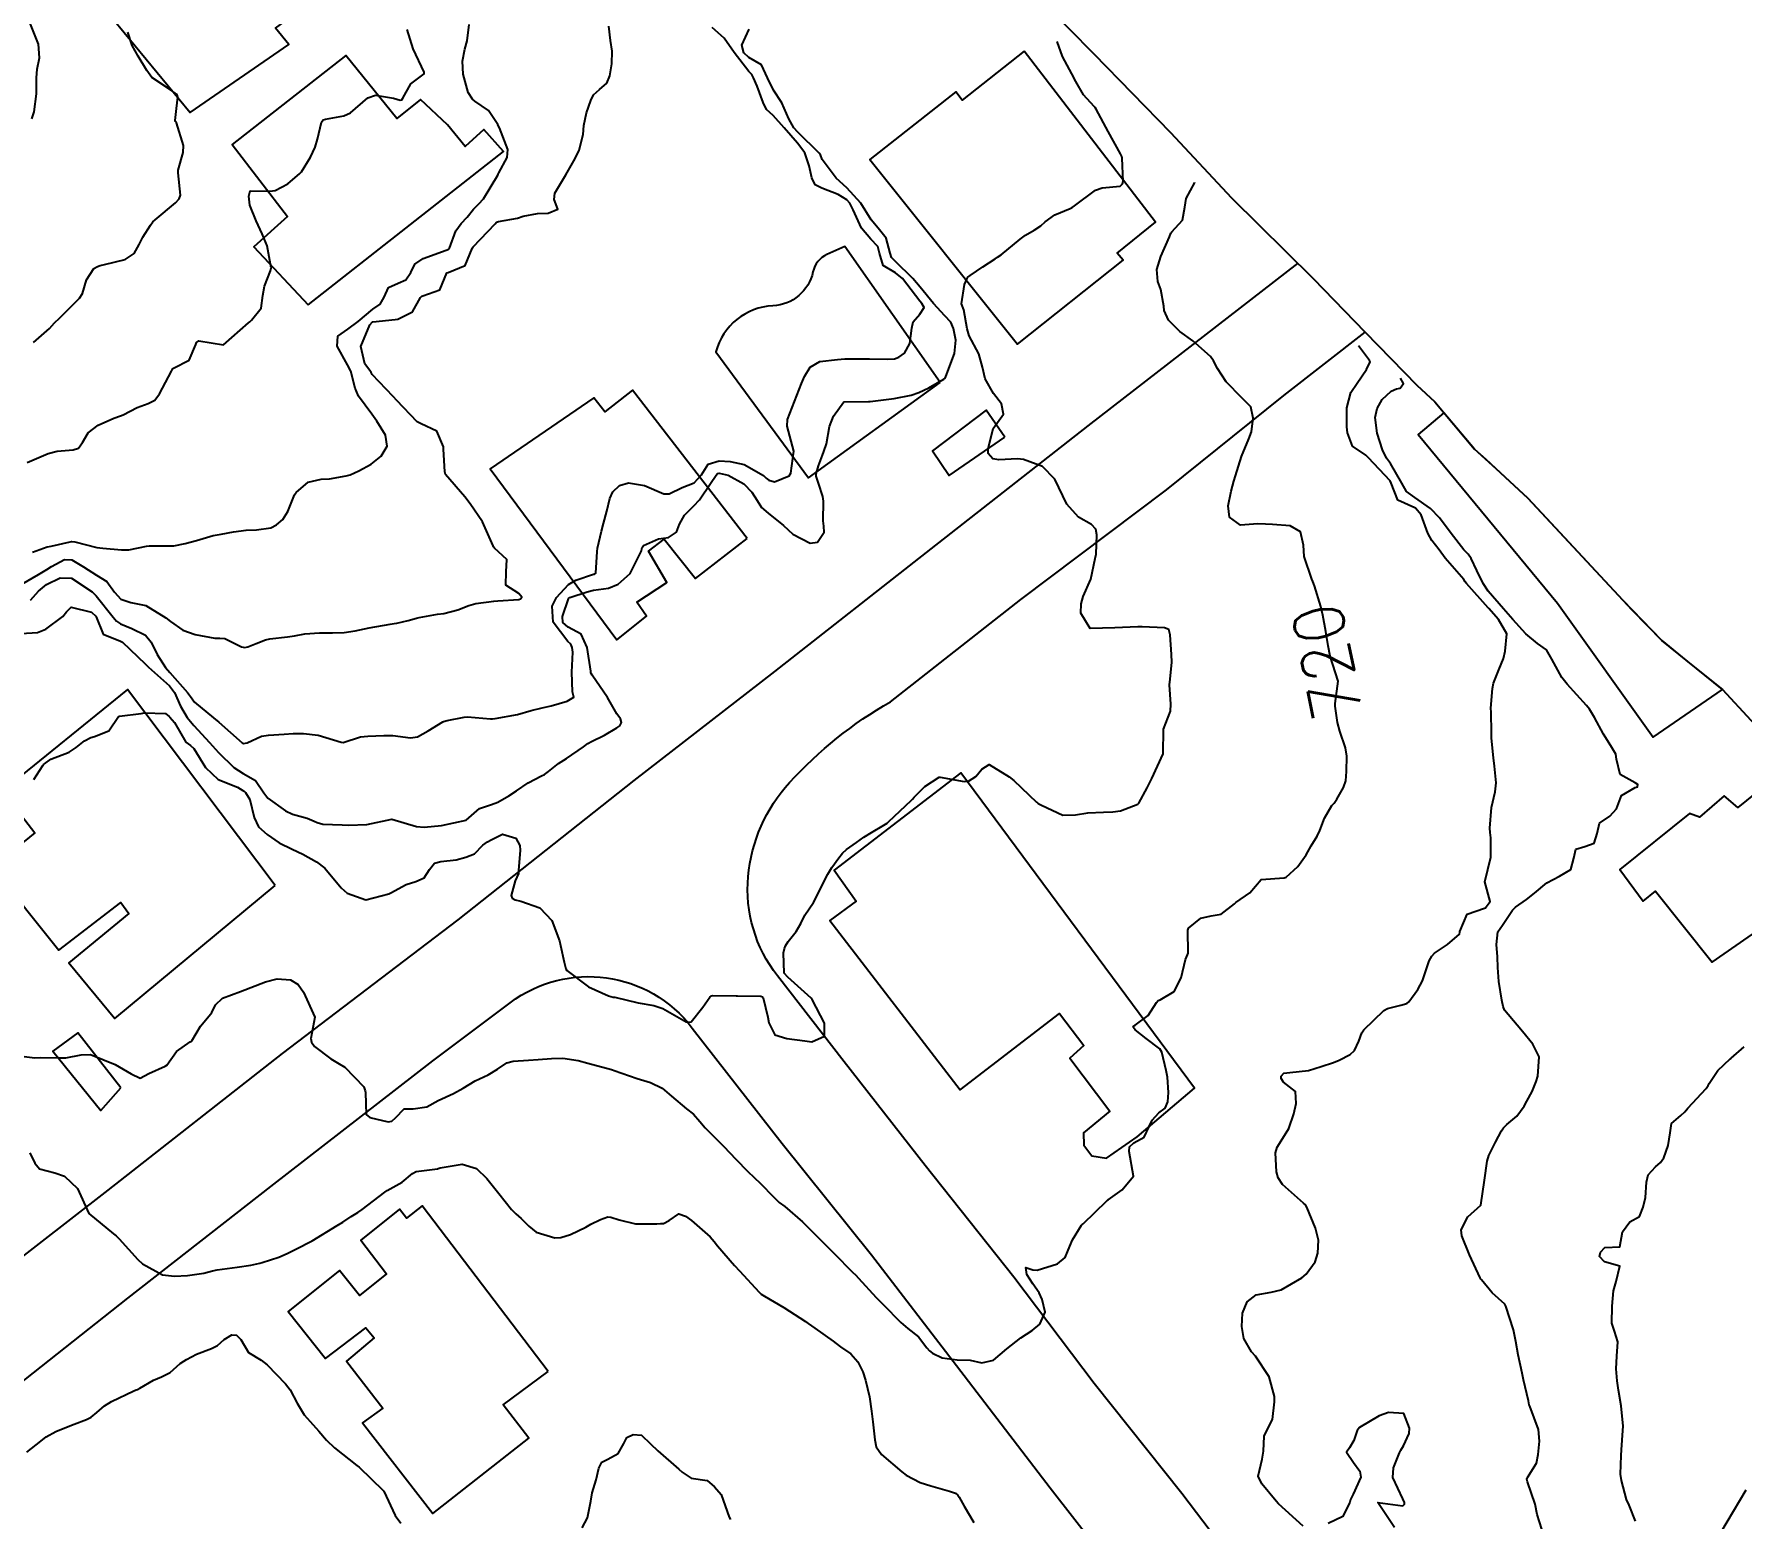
# Model space of a CAD drawing. Header units: metres. Extents: x 298520 to 308411, y 7433745 to 7450750.
# Drawn here: x 300544.6 to 300682, y 7448798.5 to 7448917.9 of the extents above; entities that cross this region are included whole.
import ezdxf
from ezdxf.enums import TextEntityAlignment as Align

# ---------------------------------------------------------------- set-up
doc = ezdxf.new("R2010")
doc.units = ezdxf.units.M
doc.header["$LTSCALE"] = 10
doc.linetypes.add('DASHED', pattern=[0.75, 0.5, -0.25])
for name, color, linetype in [('Area', 45, 'Continuous'), ('Cotas', 45, 'Continuous'), ('Curvas de Nivel 1m', 11, 'Continuous'), ('Curvas de Nivel 5m', 15, 'Continuous'), ('Edificações', 30, 'Continuous'), ('Vias Primárias', 230, 'Continuous'), ('Vias Secundárias', 230, 'DASHED')]:
    doc.layers.add(name, color=color, linetype=linetype)
doc.styles.add('Style-STANDARD', font='STANDARD.shx')

msp = doc.modelspace()

# ---------------------------------------------------------------- linework, layer by layer
at = {"layer": 'Area'}
msp.add_polyline3d([(300623.83, 7448922.49, 718.84), (300629.87, 7448916.36, 718.78), (300636.04, 7448910.04, 720.56), (300640.94, 7448904.77, 720.14), (300647.51, 7448898.28, 720.53), (300651.69, 7448893.97, 720.64), (300655.85, 7448889.7, 722.58), (300657.29, 7448888.35, 722.95), (300660.5, 7448884.55, 722.99), (300661.39, 7448883.75, 722.88), (300662.95, 7448882.3, 727.4), (300664.78, 7448880.62, 723.1), (300666.29, 7448879.01, 729.19), (300673.15, 7448871.62, 727.26), (300675.56, 7448869.16, 727.2), (300677.78, 7448867.34, 727.17), (300680.45, 7448865.21, 722.96), (300684.99, 7448860.28, 722.61)], dxfattribs=at)
at = {"layer": 'Curvas de Nivel 1m', "flags": 128}
for points, elevation in [([(300543.55, 7448869.73), (300544.86, 7448869.82), (300545.55, 7448870.08), (300546.9, 7448871.1), (300547.2, 7448871.46), (300547.57, 7448871.84), (300549.21, 7448871.43), (300549.56, 7448871.11), (300549.59, 7448871.07), (300550.16, 7448869.67), (300551.54, 7448869.11), (300551.71, 7448869.04), (300553.53, 7448867.28), (300553.8, 7448867.02), (300555.5, 7448865.51), (300555.9, 7448864.99), (300556.38, 7448863.89), (300556.91, 7448862.98), (300557.46, 7448862.33), (300558.71, 7448860.96), (300559.44, 7448860.16), (300560.66, 7448858.94), (300561.42, 7448858.46), (300562.41, 7448857.91), (300563.08, 7448856.9), (300563.4, 7448856.47), (300564.81, 7448855.46), (300565.38, 7448855.19), (300566.56, 7448854.86), (300567.14, 7448854.63), (300567.37, 7448854.51), (300567.82, 7448854.4), (300569.37, 7448854.34), (300569.88, 7448854.31), (300571.37, 7448854.35), (300573.37, 7448854.78), (300575.37, 7448854.2), (300575.98, 7448854.14), (300577.37, 7448854.28), (300579.37, 7448854.71), (300580.42, 7448855.66), (300581.39, 7448855.96), (300581.92, 7448856.15), (300582.8, 7448856.67), (300583.41, 7448857.08), (300584.34, 7448857.72), (300585.42, 7448858.28), (300585.67, 7448858.39), (300585.99, 7448858.63), (300586.79, 7448859.26), (300587.43, 7448859.66), (300588.79, 7448860.6), (300589.16, 7448860.88), (300589.45, 7448861.03), (300590.49, 7448861.55), (300591.47, 7448862.15), (300591.73, 7448862.31), (300591.86, 7448862.56), (300591.77, 7448862.86), (300591.48, 7448863.27), (300590.73, 7448864.58), (300589.51, 7448866.38), (300589.42, 7448866.5), (300589.4, 7448866.59), (300589.4, 7448866.71), (300589.09, 7448868.6), (300588.62, 7448869.68), (300587.56, 7448870.24), (300587.13, 7448870.62), (300587.11, 7448871.09), (300587.59, 7448872.51), (300587.62, 7448872.58), (300587.69, 7448872.61), (300589.1, 7448873.09), (300589.6, 7448873.2), (300590.8, 7448873.38), (300591.6, 7448873.69), (300592.56, 7448874.56), (300593.46, 7448876.37), (300593.5, 7448876.54), (300593.53, 7448876.65), (300593.64, 7448876.81), (300594.83, 7448877.34), (300595.65, 7448877.45), (300596.28, 7448877.89), (300596.53, 7448878.51), (300596.94, 7448879.24), (300597.68, 7448879.99), (300598.13, 7448880.49), (300599.02, 7448881.8), (300599.48, 7448882.47), (300599.58, 7448882.6), (300599.71, 7448882.63), (300600.43, 7448882.46), (300601.7, 7448881.77), (300602.34, 7448881.09), (300602.76, 7448880.43), (300603.11, 7448879.86), (300603.67, 7448879.42), (300604.89, 7448878.41), (300605.65, 7448877.73), (300607.03, 7448877), (300607.64, 7448877.08), (300608.16, 7448877.87), (300608.14, 7448878.37), (300608.09, 7448878.79), (300608.12, 7448880.37), (300608.07, 7448880.76), (300607.7, 7448881.83), (300607.53, 7448882.38), (300607.52, 7448882.56), (300607.72, 7448883.22), (300608.02, 7448884.08), (300608.15, 7448884.37), (300608.35, 7448884.98), (300608.58, 7448886.37), (300608.92, 7448887.21), (300609.75, 7448888.35), (300609.78, 7448888.37), (300611.72, 7448888.4), (300611.78, 7448888.4), (300611.86, 7448888.4), (300613.79, 7448888.63), (300615.16, 7448888.91), (300615.79, 7448889.12), (300616.59, 7448889.48), (300617.8, 7448890.18), (300617.89, 7448890.26), (300617.95, 7448890.4), (300618.66, 7448892.25), (300618.76, 7448893.33), (300618.58, 7448894.25), (300618.36, 7448894.76), (300617.86, 7448895.27), (300616.95, 7448896.27), (300615.89, 7448897.58), (300615.29, 7448898.29), (300613.91, 7448899.66), (300613.58, 7448899.97), (300613.47, 7448900.31), (300613.16, 7448901.53), (300612.52, 7448902.32), (300611.95, 7448903), (300611.12, 7448904.34), (300609.99, 7448905.57), (300609.13, 7448906.36), (300608.01, 7448907.87), (300607.86, 7448908.22), (300607.75, 7448908.37), (300606.04, 7448910.05), (300605.73, 7448910.4), (300605.32, 7448911.13), (300604.77, 7448912.41), (300604.08, 7448913.43), (300603.61, 7448914.43), (300603.13, 7448915.46), (300602.11, 7448916.06), (300601.69, 7448916.45), (300601.53, 7448917.05), (300602.13, 7448918.33)], 718), ([(300543.6, 7448873.69), (300544.94, 7448874.46), (300545.61, 7448874.88), (300545.99, 7448875.11), (300547.04, 7448875.67), (300547.62, 7448875.66), (300548.57, 7448875.08), (300549.61, 7448874.41), (300550.45, 7448873.9), (300551.07, 7448873.05), (300551.58, 7448872.48), (300552.38, 7448872.23), (300553.58, 7448871.97), (300555.2, 7448871), (300555.56, 7448870.69), (300556.56, 7448869.99), (300557.55, 7448869.64), (300559.14, 7448869.36), (300559.55, 7448869.35), (300559.94, 7448869.33), (300560.75, 7448868.93), (300561.27, 7448868.66), (300561.54, 7448868.61), (300561.8, 7448868.66), (300562.46, 7448868.91), (300563.22, 7448869.23), (300563.55, 7448869.3), (300564.98, 7448869.45), (300565.55, 7448869.55), (300566.37, 7448869.69), (300567.55, 7448869.77), (300568.6, 7448869.79), (300569.55, 7448869.82), (300570.42, 7448869.95), (300571.56, 7448870.18), (300573.24, 7448870.47), (300573.56, 7448870.52), (300573.78, 7448870.56), (300574.69, 7448870.77), (300575.37, 7448870.96), (300575.57, 7448871.01), (300577.04, 7448871.27), (300577.57, 7448871.34), (300578.68, 7448871.62), (300579.58, 7448871.98), (300580.15, 7448872.14), (300581.59, 7448872.34), (300581.91, 7448872.36), (300583.59, 7448872.45), (300583.73, 7448872.52), (300583.83, 7448872.66), (300583.6, 7448872.94), (300582.54, 7448873.61), (300582.59, 7448874.68), (300582.63, 7448875.68), (300581.63, 7448876.6), (300581.57, 7448876.69), (300581.53, 7448876.79), (300580.68, 7448878.7), (300579.68, 7448880.16), (300579.25, 7448880.71), (300577.71, 7448882.53), (300577.64, 7448882.73), (300577.54, 7448884.55), (300577.53, 7448884.73), (300577.01, 7448886.01), (300575.75, 7448886.58), (300575.42, 7448886.76), (300573.78, 7448888.46), (300573.49, 7448888.78), (300571.8, 7448890.57), (300571.72, 7448890.72), (300571.67, 7448890.8), (300571.21, 7448891.41), (300570.88, 7448892.81), (300571.61, 7448894.56), (300571.83, 7448894.8), (300571.85, 7448894.81), (300573.65, 7448894.99), (300573.86, 7448895.02), (300575.04, 7448895.59), (300575.69, 7448896.76), (300575.79, 7448896.85), (300575.87, 7448896.88), (300577.24, 7448897.38), (300577.81, 7448898.73), (300577.9, 7448898.78), (300579.29, 7448899.33), (300579.85, 7448900.71), (300579.87, 7448900.76), (300579.92, 7448900.82), (300581.69, 7448902.68), (300581.81, 7448902.81), (300581.95, 7448902.87), (300583.49, 7448903.13), (300583.95, 7448903.31), (300585.09, 7448903.51), (300585.96, 7448903.55), (300586.73, 7448903.86), (300586.44, 7448904.63), (300586.5, 7448905.15), (300587.38, 7448906.62), (300587.6, 7448907.01), (300588.01, 7448907.74), (300588.33, 7448908.3), (300588.45, 7448908.61), (300588.77, 7448909.87), (300588.84, 7448910.6), (300589.03, 7448911.62), (300589.39, 7448912.6), (300589.6, 7448913.07), (300590.08, 7448913.49), (300590.67, 7448913.99), (300590.93, 7448914.58), (300591.08, 7448915.55), (300591.1, 7448916.58), (300590.98, 7448917.43), (300590.85, 7448918.58)], 716), ([(300544.05, 7448883.47), (300545.72, 7448884.22), (300546.44, 7448884.39), (300547.73, 7448884.49), (300548.17, 7448884.64), (300548.49, 7448885.08), (300548.94, 7448885.88), (300549.75, 7448886.48), (300551, 7448887.05), (300551.55, 7448887.25), (300551.76, 7448887.33), (300552.89, 7448887.9), (300553.77, 7448888.24), (300554.3, 7448888.49), (300554.69, 7448889.01), (300555.64, 7448890.83), (300555.72, 7448890.99), (300555.75, 7448891.04), (300555.8, 7448891.08), (300557.07, 7448891.72), (300557.61, 7448892.97), (300557.67, 7448893.14), (300557.84, 7448893.26), (300559.83, 7448892.95), (300561.85, 7448894.71), (300561.96, 7448894.81), (300562.09, 7448894.92), (300562.87, 7448895.9), (300563.01, 7448896.91), (300563.13, 7448897.66), (300563.62, 7448898.9), (300563.66, 7448899.14), (300563.34, 7448900.91), (300562.95, 7448901.89), (300562.46, 7448902.91), (300561.96, 7448904.18), (300561.88, 7448904.92), (300561.98, 7448905.33), (300563.57, 7448905.32), (300563.98, 7448905.36), (300565, 7448905.9), (300565.99, 7448906.72), (300566.06, 7448906.8), (300566.11, 7448906.87), (300566.83, 7448908.04), (300567.22, 7448908.86), (300567.39, 7448909.49), (300567.71, 7448910.85), (300567.86, 7448911.04), (300568.05, 7448911.11), (300569.52, 7448911.36), (300570.05, 7448911.62), (300571.45, 7448912.81), (300572.07, 7448913.03), (300573.5, 7448912.79), (300574.06, 7448912.63), (300574.19, 7448912.65), (300574.27, 7448912.78), (300574.9, 7448913.95), (300575.98, 7448914.76), (300575.97, 7448914.89), (300575.1, 7448916.77), (300574.6, 7448918.31)], 714), ([(300544.42, 7448911.13), (300544.61, 7448911.7), (300544.79, 7448913.13), (300544.78, 7448914.43), (300544.84, 7448915.13), (300545.02, 7448916.04), (300544.96, 7448917.13), (300544.14, 7448919.14)], 712), ([(300544.31, 7448872.4), (300544.94, 7448873.13), (300545.6, 7448873.68), (300546.7, 7448874.2), (300547.6, 7448874.18), (300549.27, 7448873.07), (300549.59, 7448872.76), (300550.96, 7448871.05), (300551.23, 7448870.72), (300551.56, 7448870.51), (300552.46, 7448870.13), (300553.55, 7448869.58), (300554.01, 7448869.02), (300554.51, 7448868.04), (300555.16, 7448867), (300555.52, 7448866.6), (300556.95, 7448864.98), (300557.17, 7448864.65), (300557.49, 7448864.21), (300559.02, 7448862.95), (300559.47, 7448862.59), (300561.35, 7448860.93), (300561.44, 7448860.89), (300561.74, 7448860.93), (300562.9, 7448861.46), (300563.45, 7448861.55), (300564.71, 7448861.63), (300565.45, 7448861.68), (300566.27, 7448861.68), (300567.45, 7448861.55), (300569.29, 7448860.98), (300569.45, 7448860.97), (300570.85, 7448861.42), (300571.45, 7448861.48), (300572.73, 7448861.51), (300573.45, 7448861.52), (300574.89, 7448861.33), (300575.45, 7448861.41), (300576.29, 7448861.91), (300577.47, 7448862.63), (300577.54, 7448862.66), (300577.82, 7448862.73), (300579.19, 7448863), (300579.48, 7448863.01), (300581.32, 7448862.85), (300581.47, 7448862.86), (300581.69, 7448862.9), (300583.48, 7448863.21), (300584.6, 7448863.53), (300585.48, 7448863.75), (300586.21, 7448863.91), (300587.49, 7448864.29), (300588.02, 7448864.61), (300587.91, 7448865.03), (300587.86, 7448866.61), (300587.93, 7448868.22), (300587.9, 7448868.61), (300587.79, 7448868.86), (300587.55, 7448869.08), (300586.37, 7448870.63), (300586.28, 7448871.93), (300586.63, 7448872.62), (300587.6, 7448873.68), (300588.19, 7448874.02), (300589.61, 7448874.49), (300589.69, 7448874.51), (300589.78, 7448874.59), (300589.91, 7448876.31), (300589.94, 7448876.59), (300590.26, 7448877.97), (300590.42, 7448878.58), (300590.67, 7448879.58), (300590.93, 7448880.58), (300591.16, 7448881.11), (300591.7, 7448881.63), (300592.42, 7448881.84), (300593.7, 7448881.63), (300595.26, 7448880.95), (300595.69, 7448880.97), (300596.74, 7448881.47), (300597.7, 7448881.84), (300598.3, 7448882.49), (300598.84, 7448883.36), (300599.72, 7448883.63), (300600.61, 7448883.57), (300601.72, 7448883.32), (300603.28, 7448882.43), (300603.5, 7448882.22), (300603.7, 7448882.05), (300604.17, 7448881.94), (300605.34, 7448882.4), (300605.48, 7448882.62), (300605.73, 7448884.4), (300605.19, 7448886.41), (300605.22, 7448886.95), (300605.78, 7448888.4), (300606.35, 7448889.84), (300606.57, 7448890.39), (300607.04, 7448891.15), (300607.82, 7448891.61), (300609.24, 7448891.78), (300609.82, 7448891.82), (300610.34, 7448891.83), (300611.82, 7448891.81), (300613.3, 7448891.79), (300613.82, 7448891.83), (300614.16, 7448891.96), (300614.62, 7448892.29), (300615.07, 7448893.05), (300615.22, 7448894.29), (300615.33, 7448894.81), (300615.86, 7448895.41), (300616.21, 7448895.94), (300616.02, 7448896.28), (300615.87, 7448896.47), (300614.46, 7448898.29), (300613.9, 7448898.73), (300612.92, 7448899.32), (300612.62, 7448900.32), (300612.48, 7448900.87), (300611.93, 7448901.46), (300611.17, 7448902.34), (300610.5, 7448903.81), (300610.23, 7448904.35), (300609.98, 7448904.62), (300609.28, 7448905.05), (300607.98, 7448905.55), (300607.44, 7448905.83), (300607.17, 7448906.38), (300606.95, 7448907.34), (300606.6, 7448908.39), (300606.02, 7448909.18), (300604.94, 7448910.41), (300604.05, 7448911.4), (300603.52, 7448911.89), (300603.25, 7448912.43), (300602.77, 7448913.75), (300602.48, 7448914.44), (300602.34, 7448914.69), (300602.1, 7448914.93), (300600.93, 7448916.46), (300600.12, 7448917.61), (300599.14, 7448918.48)], 717), ([(300544.56, 7448893.13), (300545.84, 7448894.26), (300546.25, 7448894.71), (300546.64, 7448895.1), (300547.26, 7448895.7), (300547.87, 7448896.33), (300548.25, 7448896.71), (300548.49, 7448897.08), (300548.8, 7448898.17), (300549.39, 7448899.08), (300549.71, 7448899.26), (300549.91, 7448899.33), (300550.26, 7448899.42), (300551.91, 7448899.8), (300552.65, 7448900.3), (300553.06, 7448901.03), (300553.34, 7448901.62), (300553.95, 7448902.58), (300554.14, 7448902.83), (300554.34, 7448903.01), (300555.97, 7448904.38), (300556.28, 7448904.68), (300556.37, 7448904.99), (300556.18, 7448906.79), (300556.2, 7448906.99), (300556.58, 7448908.41), (300556.62, 7448908.98), (300556.04, 7448910.81), (300555.97, 7448910.92), (300555.94, 7448910.99), (300556.05, 7448911.97), (300556.17, 7448912.88), (300556.14, 7448912.99), (300556.06, 7448913.12), (300555.65, 7448913.42), (300554.08, 7448914.45), (300553.67, 7448915.02), (300552.97, 7448916.16), (300552.48, 7448917.04), (300552.13, 7448918.09)], 713), ([(300544.57, 7448857.97), (300545.31, 7448859.12), (300545.36, 7448859.19), (300545.42, 7448859.24), (300545.95, 7448859.63), (300547.43, 7448860.19), (300547.97, 7448860.55), (300548.64, 7448861.08), (300549.17, 7448861.35), (300549.45, 7448861.45), (300550.61, 7448861.9), (300551.4, 7448863.04), (300551.47, 7448863.08), (300553.21, 7448863.29), (300553.48, 7448863.35), (300555.18, 7448863.3), (300555.47, 7448863.06), (300555.49, 7448863.02), (300555.51, 7448863), (300555.9, 7448862.56), (300556.8, 7448860.98), (300557.19, 7448860.73), (300557.44, 7448860.47), (300558.38, 7448858.96), (300559.41, 7448857.97), (300560.97, 7448857.37), (300561.4, 7448857.11), (300561.51, 7448857.04), (300561.6, 7448856.93), (300561.95, 7448856.37), (300562.29, 7448854.92), (300562.64, 7448854.18), (300563.36, 7448853.55), (300564.31, 7448852.89), (300565.35, 7448852.39), (300566.23, 7448851.98), (300567.33, 7448851.36), (300567.98, 7448850.84), (300569.31, 7448849.28), (300569.78, 7448848.83), (300571.3, 7448848.29), (300573.14, 7448848.78), (300573.3, 7448848.87), (300574.54, 7448849.54), (300575.31, 7448849.78), (300575.99, 7448850.08), (300576.4, 7448850.75), (300576.82, 7448851.26), (300577.33, 7448851.38), (300578.55, 7448851.51), (300579.34, 7448851.73), (300580.03, 7448852.01), (300580.71, 7448852.7), (300581.08, 7448852.97), (300581.36, 7448853.12), (300582.28, 7448853.59), (300583.36, 7448853.25), (300583.69, 7448852.66), (300583.71, 7448852.29), (300583.58, 7448850.66), (300583.57, 7448850.41), (300583.31, 7448849.82), (300582.97, 7448848.66), (300583.07, 7448848.43), (300583.3, 7448848.31), (300583.75, 7448848.2), (300585.29, 7448847.67), (300586.25, 7448846.63), (300586.87, 7448845.01), (300586.96, 7448844.62), (300587.24, 7448843.29), (300587.38, 7448842.76), (300587.47, 7448842.62), (300589.21, 7448841.3), (300590.82, 7448840.57), (300591.2, 7448840.48), (300591.31, 7448840.46), (300593.2, 7448840.01), (300594.46, 7448839.79), (300595.19, 7448839.55), (300597.06, 7448838.5), (300597.18, 7448838.46), (300597.47, 7448838.5), (300598.39, 7448839.68), (300598.97, 7448840.47), (300599.09, 7448840.58), (300599.2, 7448840.6), (300601.08, 7448840.57), (300601.2, 7448840.58), (300603.07, 7448840.56), (300603.2, 7448840.51), (300603.25, 7448840.43), (300603.64, 7448838.87), (300603.71, 7448838.42), (300604.2, 7448837.44), (300605.17, 7448837.16), (300606.61, 7448836.95), (300607.17, 7448836.89), (300608.2, 7448837.34), (300608.2, 7448838.37), (300607.2, 7448840.28), (300607.12, 7448840.38), (300605.23, 7448842.08), (300604.94, 7448842.4), (300604.88, 7448844.03), (300604.97, 7448844.4), (300605.06, 7448844.6), (300605.26, 7448844.94), (300605.9, 7448845.76), (300606.28, 7448846.39), (300606.61, 7448847.07), (300607.3, 7448848.08), (300607.47, 7448848.38), (300607.61, 7448848.67), (300608.46, 7448850.36), (300608.79, 7448850.9), (300609.34, 7448851.68), (300609.65, 7448852.05), (300609.97, 7448852.34), (300610.77, 7448852.92), (300611.36, 7448853.33), (300611.97, 7448853.72), (300612.97, 7448854.31), (300613.22, 7448854.47), (300613.38, 7448854.59), (300615.17, 7448856.28), (300615.28, 7448856.4), (300615.4, 7448856.55), (300616.27, 7448857.41), (300617.42, 7448858.16), (300617.51, 7448858.17), (300619.42, 7448857.82), (300619.79, 7448857.85), (300620.38, 7448858.22), (300620.84, 7448858.8), (300621.43, 7448859.18), (300623.06, 7448858.19), (300623.42, 7448857.89), (300625.26, 7448856.16), (300625.33, 7448856.1), (300625.39, 7448856.05), (300625.64, 7448855.91), (300627.38, 7448855.11), (300628.38, 7448855.13), (300629.38, 7448855.3), (300630.65, 7448855.36), (300631.39, 7448855.38), (300632, 7448855.47), (300633.39, 7448855.99), (300633.47, 7448856.07), (300634.15, 7448857.32), (300634.53, 7448858.05), (300635.44, 7448860.04), (300635.46, 7448862.04), (300636.04, 7448863.48), (300636.06, 7448864.03), (300635.95, 7448865.59), (300635.99, 7448866.04), (300636.15, 7448867.42), (300636.11, 7448868.03), (300635.99, 7448869.61), (300635.89, 7448870.04), (300635.56, 7448870.19), (300633.74, 7448870.25), (300633.56, 7448870.25), (300633.39, 7448870.25), (300631.56, 7448870.19), (300629.56, 7448870.12), (300628.81, 7448871.35), (300628.83, 7448872.12), (300629, 7448872.71), (300629.61, 7448874.11), (300629.98, 7448875.75), (300630.04, 7448876.11), (300630.09, 7448877.67), (300630.01, 7448878.11), (300629.67, 7448878.49), (300628.64, 7448879.09), (300627.68, 7448880.14), (300626.72, 7448882.15), (300625.72, 7448883.16), (300624.19, 7448883.72), (300623.73, 7448883.77), (300622.22, 7448883.71), (300621.73, 7448883.79), (300621.37, 7448884.21), (300621.37, 7448884.58), (300621.75, 7448886.21), (300622.6, 7448887.38), (300622.43, 7448888.2), (300621.79, 7448889.04), (300621.12, 7448890.22), (300620.9, 7448891.14), (300620.61, 7448892.22), (300619.84, 7448893.67), (300619.68, 7448894.23), (300619.39, 7448895.76), (300619.22, 7448896.24), (300619.45, 7448897.8), (300619.63, 7448898.23), (300619.73, 7448898.39), (300619.9, 7448898.53), (300620.92, 7448899.21), (300621.92, 7448899.87), (300622.12, 7448900), (300622.4, 7448900.2), (300623.94, 7448901.45), (300624.36, 7448901.76), (300625.06, 7448902.17), (300625.59, 7448902.52), (300625.95, 7448902.84), (300626.72, 7448903.4), (300627.97, 7448903.92), (300628.12, 7448903.99), (300628.31, 7448904.13), (300629.99, 7448905.4), (300630.52, 7448905.57), (300631.99, 7448905.7), (300632.18, 7448905.9), (300632.23, 7448906.09), (300632.13, 7448907.97), (300632.11, 7448908.09), (300632.02, 7448908.31), (300631.02, 7448910.1), (300630.06, 7448911.9), (300629.98, 7448912.03), (300629.9, 7448912.11), (300629.02, 7448913.07), (300628.42, 7448914.14), (300628.1, 7448914.74), (300627.33, 7448916.15), (300626.92, 7448917.35)], 719), ([(300646.7, 7448797.91), (300644.73, 7448799.71), (300644.52, 7448799.93), (300643.38, 7448801.31), (300643.08, 7448801.95), (300643.4, 7448803.31), (300643.51, 7448803.94), (300643.57, 7448805.17), (300643.94, 7448805.94), (300644.25, 7448806.49), (300644.39, 7448807.93), (300644.4, 7448808.36), (300643.98, 7448809.94), (300642.87, 7448811.6), (300642.56, 7448811.95), (300641.94, 7448813.02), (300641.78, 7448813.97), (300641.82, 7448815.06), (300642.2, 7448815.96), (300642.93, 7448816.52), (300644.12, 7448816.75), (300644.93, 7448816.92), (300646.61, 7448817.9), (300646.95, 7448818.2), (300647.67, 7448819.18), (300647.89, 7448819.89), (300647.93, 7448820.93), (300647.71, 7448821.89), (300647.01, 7448823.58), (300646.88, 7448823.77), (300646.72, 7448823.9), (300645.03, 7448825.39), (300644.69, 7448825.93), (300644.56, 7448826.42), (300644.49, 7448827.94), (300644.6, 7448828.4), (300645.07, 7448829.13), (300645.54, 7448829.92), (300645.94, 7448831.08), (300646.13, 7448831.91), (300646.09, 7448832.88), (300645.13, 7448833.63), (300644.94, 7448833.93), (300644.94, 7448834.13), (300645.14, 7448834.36), (300645.62, 7448834.4), (300647.14, 7448834.58), (300648.14, 7448834.89), (300649.15, 7448835.22), (300649.61, 7448835.41), (300650.48, 7448835.87), (300650.83, 7448836.19), (300651.17, 7448836.93), (300651.43, 7448837.61), (300651.59, 7448837.85), (300653.2, 7448839.39), (300653.48, 7448839.55), (300654.55, 7448839.82), (300655.04, 7448839.97), (300655.21, 7448840.1), (300655.93, 7448841.09), (300656.31, 7448841.79), (300656.85, 7448843.39), (300657.06, 7448843.78), (300657.26, 7448844), (300658.31, 7448844.72), (300659.27, 7448845.54), (300659.32, 7448845.71), (300659.32, 7448845.76), (300659.89, 7448847.15), (300661.3, 7448847.63), (300661.38, 7448847.66), (300661.44, 7448847.74), (300661.74, 7448848.17), (300661.32, 7448849.74), (300661.8, 7448851.73), (300661.81, 7448853.29), (300661.75, 7448853.73), (300661.72, 7448854.08), (300661.85, 7448855.73), (300662.14, 7448857), (300662.24, 7448857.72), (300662.11, 7448859.05), (300662.02, 7448859.72), (300661.87, 7448861.32), (300661.85, 7448861.73), (300661.82, 7448863.4), (300661.81, 7448863.73), (300661.94, 7448865.29), (300662.03, 7448865.72), (300662.44, 7448866.81), (300662.82, 7448867.72), (300662.97, 7448868.3), (300663.09, 7448869.71), (300662.43, 7448870.86), (300661.64, 7448871.73), (300661.58, 7448871.8), (300659.84, 7448873.76), (300659.74, 7448873.88), (300659.62, 7448874.06), (300658.12, 7448875.78), (300657.64, 7448876.47), (300657.07, 7448877.21), (300656.74, 7448877.79), (300656.21, 7448879.26), (300655.75, 7448879.8), (300655.68, 7448879.83), (300654.31, 7448880.44), (300653.79, 7448881.83), (300653.71, 7448882.02), (300651.97, 7448883.85), (300651.74, 7448884.06), (300650.67, 7448884.79), (300650.27, 7448885.87), (300650.23, 7448886.35), (300650.23, 7448887.87), (300650.55, 7448889.11), (300651.06, 7448889.86), (300651.81, 7448890.97), (300652.09, 7448891.58), (300652.05, 7448891.69), (300651.16, 7448892.87)], 721), ([(300665.9, 7448797.68), (300665.54, 7448798.86), (300665.36, 7448799.68), (300664.75, 7448801.48), (300664.69, 7448801.69), (300664.7, 7448801.74), (300664.75, 7448801.83), (300665.47, 7448802.98), (300665.62, 7448803.68), (300665.72, 7448804.75), (300665.64, 7448805.68), (300664.95, 7448807.56), (300664.9, 7448807.69), (300664.83, 7448808), (300664.42, 7448809.69), (300664.32, 7448810.23), (300664.01, 7448811.7), (300663.82, 7448812.77), (300663.63, 7448813.7), (300663.01, 7448815.62), (300662.97, 7448815.71), (300662.92, 7448815.77), (300661.91, 7448816.7), (300661.04, 7448817.74), (300661, 7448817.8), (300660.94, 7448817.9), (300660.08, 7448819.75), (300659.47, 7448821.27), (300659.42, 7448821.76), (300659.96, 7448822.8), (300661.01, 7448823.74), (300661.3, 7448825.74), (300661.51, 7448827.28), (300661.64, 7448827.73), (300662.18, 7448828.82), (300662.66, 7448829.72), (300662.83, 7448829.97), (300663.09, 7448830.22), (300663.9, 7448830.9), (300664.48, 7448831.7), (300664.71, 7448832.11), (300665.12, 7448832.89), (300665.45, 7448833.69), (300665.58, 7448834.13), (300665.7, 7448835.68), (300665.17, 7448836.69), (300664.35, 7448837.7), (300663.2, 7448839.08), (300662.91, 7448839.43), (300662.8, 7448839.72), (300662.69, 7448840.24), (300662.44, 7448841.72), (300662.37, 7448842.85), (300662.34, 7448843.72), (300662.25, 7448844.71), (300662.37, 7448845.72), (300662.73, 7448846.27), (300663.29, 7448847.08), (300663.54, 7448847.46), (300663.8, 7448847.71), (300664.67, 7448848.34), (300665.31, 7448848.84), (300666.3, 7448849.68), (300667.33, 7448850.21), (300668.25, 7448850.74), (300668.48, 7448851.65), (300668.63, 7448852.37), (300669.36, 7448852.59), (300670.12, 7448852.87), (300670.35, 7448853.63), (300670.55, 7448854.46), (300671.39, 7448855.02), (300671.91, 7448855.61), (300672.32, 7448856.69), (300673.42, 7448857.33), (300673.61, 7448857.4), (300673.62, 7448857.59), (300673.42, 7448857.71), (300672.2, 7448858.38), (300671.91, 7448859.61), (300671.85, 7448860.01), (300671.45, 7448860.7), (300670.88, 7448861.63), (300670.14, 7448862.98), (300669.73, 7448863.64), (300669.5, 7448863.93), (300667.95, 7448865.66), (300667.52, 7448866.2), (300666.71, 7448867.67), (300666.28, 7448868.41), (300665.56, 7448868.93), (300664.62, 7448869.7), (300663.57, 7448870.86), (300662.81, 7448871.72), (300661.6, 7448873.13), (300661.19, 7448873.74), (300660.67, 7448874.79), (300660.21, 7448875.75), (300659.98, 7448876.1), (300659.64, 7448876.47), (300658.62, 7448877.77), (300657.67, 7448879.04), (300656.96, 7448879.79), (300655.69, 7448880.68), (300655.03, 7448881.15), (300654.63, 7448881.82), (300653.73, 7448883.39), (300653.42, 7448883.83), (300653.09, 7448884.49), (300652.65, 7448885.84), (300652.51, 7448887.1), (300652.65, 7448887.84), (300653.07, 7448888.55), (300653.79, 7448889.21), (300654.22, 7448889.4), (300654.5, 7448889.47), (300654.78, 7448889.83), (300654.53, 7448890.27)], 722), ([(300673.44, 7448798.32), (300672.93, 7448799.6), (300672.73, 7448800.07), (300672.31, 7448801.6), (300672.25, 7448802.11), (300672.29, 7448803.6), (300672.31, 7448804.07), (300672.43, 7448805.6), (300672.44, 7448805.97), (300672.29, 7448807.61), (300672.08, 7448808.85), (300671.98, 7448809.6), (300671.89, 7448810.57), (300671.94, 7448811.6), (300672.03, 7448812.74), (300671.75, 7448813.61), (300671.54, 7448814.25), (300671.56, 7448815.61), (300671.68, 7448816.86), (300671.89, 7448817.61), (300672.19, 7448818.84), (300670.96, 7448819.19), (300670.56, 7448819.62), (300670.64, 7448819.95), (300670.97, 7448820.33), (300672.17, 7448820.4), (300672.39, 7448821.6), (300673, 7448822.41), (300673.77, 7448822.82), (300674.07, 7448823.58), (300674.25, 7448824.35), (300674.33, 7448825.58), (300674.45, 7448826.17), (300675.05, 7448826.83), (300675.46, 7448827.16), (300675.71, 7448827.56), (300676.08, 7448828.55), (300676.23, 7448829.56), (300676.34, 7448830.31), (300677.1, 7448830.94), (300677.41, 7448831.24), (300677.66, 7448831.54), (300679.13, 7448833.13), (300679.29, 7448833.36), (300679.37, 7448833.52), (300680.07, 7448834.58), (300681.07, 7448835.5), (300681.12, 7448835.53), (300681.15, 7448835.56), (300682.18, 7448836.48)], 723), ([(300544.24, 7448827.94), (300544.66, 7448827.12), (300545.04, 7448826.65), (300546.26, 7448826.33), (300547.03, 7448826.07), (300548.1, 7448825.08), (300548.99, 7448823.07), (300550.98, 7448821.43), (300551.19, 7448821.26), (300551.43, 7448821.04), (300552.95, 7448819.38), (300553.33, 7448819.02), (300554.93, 7448818.13), (300555.89, 7448818.03), (300556.93, 7448818.09), (300558.25, 7448818.27), (300558.94, 7448818.46), (300559.33, 7448818.55), (300560.94, 7448818.75), (300562.03, 7448818.91), (300562.77, 7448819.08), (300562.95, 7448819.13), (300564.29, 7448819.55), (300564.96, 7448819.84), (300565.65, 7448820.19), (300566.97, 7448820.86), (300568.99, 7448822.11), (300569.44, 7448822.38), (300570.11, 7448822.82), (300570.65, 7448823.16), (300571, 7448823.38), (300572.81, 7448824.78), (300572.93, 7448824.87), (300573.01, 7448824.91), (300574.21, 7448825.58), (300575.04, 7448826.3), (300575.34, 7448826.46), (300577.04, 7448826.67), (300577.1, 7448826.68), (300577.28, 7448826.74), (300579.05, 7448827.05), (300580.18, 7448826.7), (300581.03, 7448825.89), (300581.98, 7448824.68), (300583, 7448823.4), (300583.36, 7448823.03), (300583.78, 7448822.66), (300584.39, 7448822.05), (300584.98, 7448821.56), (300586.5, 7448821.11), (300586.98, 7448821.13), (300587.76, 7448821.38), (300588.99, 7448821.98), (300589.38, 7448822.2), (300590.18, 7448822.58), (300590.77, 7448822.79), (300591, 7448822.78), (300591.66, 7448822.56), (300592.99, 7448822.24), (300594.71, 7448822.24), (300594.99, 7448822.26), (300595.24, 7448822.27), (300595.68, 7448822.51), (300596.46, 7448823.04), (300597, 7448822.85), (300597.48, 7448822.5), (300598.98, 7448821.2), (300599.31, 7448820.81), (300599.57, 7448820.47), (300600.95, 7448818.89), (300601.36, 7448818.45), (300602.93, 7448816.74), (300603.09, 7448816.59), (300603.36, 7448816.42), (300604.91, 7448815.51), (300606.65, 7448814.38), (300606.89, 7448814.21), (300607.41, 7448813.85), (300608.88, 7448812.8), (300609.12, 7448812.6), (300609.48, 7448812.35), (300610.31, 7448811.78), (300610.86, 7448811.14), (300611.27, 7448810.33), (300611.5, 7448809.67), (300611.82, 7448808.32), (300611.96, 7448807.17), (300612.07, 7448806.32), (300612.24, 7448804.86), (300612.34, 7448804.31), (300612.77, 7448803.68), (300614.4, 7448802.29), (300614.75, 7448802.03), (300615.9, 7448801.43), (300616.74, 7448801.16), (300618.24, 7448800.74), (300618.74, 7448800.56), (300618.91, 7448800.41), (300619.02, 7448800.24), (300619.43, 7448799.52), (300620.21, 7448798.22)], 721), ([(300544.01, 7448803.88), (300544.77, 7448804.45), (300545.14, 7448804.76), (300545.58, 7448805.11), (300546.35, 7448805.54), (300546.79, 7448805.72), (300547.81, 7448806.11), (300548.8, 7448806.5), (300549.18, 7448806.69), (300549.63, 7448807.06), (300550.25, 7448807.61), (300550.81, 7448807.94), (300552.61, 7448808.81), (300552.82, 7448808.89), (300552.92, 7448808.92), (300553.09, 7448809.02), (300554.19, 7448809.65), (300554.84, 7448809.93), (300555.55, 7448810.28), (300556.34, 7448810.99), (300556.64, 7448811.2), (300556.86, 7448811.32), (300557.65, 7448811.76), (300558.87, 7448812.21), (300559.36, 7448812.45), (300559.88, 7448812.94), (300560.51, 7448813.31), (300560.88, 7448813.28), (300561.24, 7448812.92), (300561.85, 7448811.9), (300562.86, 7448811.27), (300563.36, 7448810.89), (300564.83, 7448809.38), (300565.2, 7448808.88), (300565.75, 7448807.8), (300566.33, 7448806.86), (300566.8, 7448806.34), (300567.51, 7448805.57), (300568.13, 7448804.84), (300568.77, 7448804.22), (300570.57, 7448802.81), (300570.75, 7448802.66), (300572.68, 7448800.79), (300572.73, 7448800.72), (300573.66, 7448798.78), (300574.09, 7448798.16)], 722), ([(300654.06, 7448797.82), (300652.72, 7448799.83), (300654.72, 7448799.54), (300654.85, 7448799.68), (300654.85, 7448799.81), (300654.73, 7448800.12), (300653.92, 7448801.82), (300653.96, 7448802.62), (300654.46, 7448803.81), (300654.57, 7448804.02), (300654.78, 7448804.38), (300655.22, 7448805.38), (300655.26, 7448805.81), (300654.81, 7448806.99), (300653.58, 7448807.06), (300652.81, 7448806.79), (300651.23, 7448805.85), (300651.04, 7448805.61), (300650.79, 7448804.8), (300650.42, 7448804.22), (300650.19, 7448803.87), (300650.76, 7448803.03), (300651.26, 7448802.35), (300651.34, 7448801.85), (300650.74, 7448800.5), (300650.52, 7448800.07), (300650.46, 7448799.86), (300649.89, 7448798.69), (300648.71, 7448798.12)], 721), ([(300588.69, 7448797.77), (300589.13, 7448798.59), (300589.4, 7448799.92), (300589.51, 7448800.59), (300589.81, 7448801.65), (300590.04, 7448802.58), (300590.27, 7448803.07), (300590.76, 7448803.32), (300591.58, 7448803.76), (300592.04, 7448804.56), (300592.29, 7448805.06), (300592.79, 7448805.3), (300593.48, 7448805.23), (300594.2, 7448804.53), (300594.77, 7448803.98), (300596.47, 7448802.5), (300596.75, 7448802.25), (300597.47, 7448801.77), (300598.74, 7448801.58), (300599.35, 7448801.08), (300599.88, 7448800.46), (300600.52, 7448798.64), (300600.64, 7448798.45)], 722)]:
    msp.add_lwpolyline(points, dxfattribs=dict(at, elevation=elevation))
at = {"layer": 'Curvas de Nivel 5m', "flags": 128}
for points, elevation in [([(300544.48, 7448876.28), (300545.64, 7448876.69), (300545.98, 7448876.76), (300547.49, 7448877.09), (300547.61, 7448877.13), (300547.64, 7448877.13), (300547.86, 7448877.09), (300549.64, 7448876.65), (300550.12, 7448876.58), (300551.63, 7448876.46), (300552.21, 7448876.46), (300553.64, 7448876.74), (300553.88, 7448876.77), (300555.64, 7448876.77), (300555.85, 7448876.79), (300556.76, 7448876.98), (300557.65, 7448877.22), (300559.01, 7448877.6), (300559.65, 7448877.72), (300560.63, 7448877.91), (300561.65, 7448878.04), (300562.5, 7448878.06), (300563.65, 7448878.24), (300564.09, 7448878.46), (300564.6, 7448878.89), (300565.02, 7448879.53), (300565.55, 7448880.88), (300565.6, 7448880.96), (300565.69, 7448881.06), (300566.66, 7448881.9), (300567.7, 7448882.15), (300568.37, 7448882.18), (300569.71, 7448882.41), (300570.03, 7448882.5), (300570.73, 7448882.81), (300571.72, 7448883.35), (300572.52, 7448884), (300572.99, 7448884.79), (300572.86, 7448885.67), (300572.18, 7448886.8), (300571.76, 7448887.36), (300570.7, 7448888.82), (300570.43, 7448889.46), (300570.09, 7448890.83), (300569.81, 7448891.35), (300568.99, 7448892.84), (300569.03, 7448893.65), (300569.85, 7448894.2), (300570.66, 7448894.82), (300571.86, 7448895.81), (300572.44, 7448896.22), (300572.76, 7448896.79), (300573.1, 7448897.57), (300573.89, 7448897.92), (300574.5, 7448898.17), (300574.91, 7448898.77), (300575.23, 7448899.44), (300575.91, 7448899.89), (300577.75, 7448900.56), (300577.92, 7448900.62), (300577.99, 7448900.66), (300578.02, 7448900.73), (300578.53, 7448902.13), (300578.96, 7448902.72), (300579.44, 7448903.23), (300579.96, 7448903.86), (300580.38, 7448904.3), (300580.76, 7448904.7), (300581.91, 7448906.6), (300581.94, 7448906.68), (300581.96, 7448906.72), (300581.99, 7448906.78), (300582.65, 7448908.03), (300582.7, 7448908.67), (300582.04, 7448910.4), (300581.94, 7448910.58), (300581.9, 7448910.68), (300581.17, 7448911.81), (300580.06, 7448912.55), (300579.87, 7448912.71), (300579.52, 7448913.26), (300579.12, 7448914.72), (300579.06, 7448915.76), (300579.25, 7448916.72), (300579.45, 7448917.39), (300579.61, 7448918.72)], 715), ([(300543.15, 7448835.78), (300544.66, 7448835.6), (300545.14, 7448835.61), (300546.64, 7448835.6), (300547.14, 7448835.6), (300548.39, 7448835.83), (300549.14, 7448835.87), (300551.13, 7448835.05), (300552.4, 7448834.31), (300553.12, 7448833.95), (300553.82, 7448834.32), (300555.13, 7448834.91), (300555.28, 7448835), (300556.04, 7448836.09), (300557.16, 7448836.87), (300557.22, 7448836.91), (300557.28, 7448836.97), (300557.99, 7448838.15), (300558.67, 7448838.96), (300558.89, 7448839.25), (300559.2, 7448839.86), (300559.75, 7448840.4), (300561.21, 7448840.93), (300563.22, 7448841.7), (300564.16, 7448841.95), (300565.22, 7448841.87), (300565.84, 7448841.49), (300566.28, 7448840.87), (300567.18, 7448838.86), (300566.87, 7448837.16), (300566.91, 7448836.86), (300567.16, 7448836.51), (300568.48, 7448835.5), (300569.14, 7448835.11), (300569.61, 7448834.83), (300571.12, 7448833.25), (300571.24, 7448832.93), (300571.26, 7448832.81), (300571.32, 7448831.03), (300571.62, 7448830.8), (300573.09, 7448830.45), (300573.37, 7448830.49), (300573.68, 7448830.77), (300574.37, 7448831.5), (300575.1, 7448831.48), (300576.19, 7448831.66), (300577.11, 7448832.15), (300578.34, 7448832.72), (300579.12, 7448833.14), (300580.09, 7448833.73), (300581.13, 7448834.23), (300581.89, 7448834.68), (300582.63, 7448835.18), (300583.14, 7448835.32), (300584.38, 7448835.41), (300585.15, 7448835.47), (300586.23, 7448835.55), (300587.15, 7448835.57), (300588.37, 7448835.37), (300589.14, 7448835.15), (300591.06, 7448834.64), (300591.13, 7448834.62), (300591.28, 7448834.57), (300593.13, 7448833.92), (300594.2, 7448833.61), (300595.12, 7448833.16), (300595.87, 7448832.51), (300597.1, 7448831.5), (300597.66, 7448831.05), (300598.17, 7448830.48), (300598.58, 7448829.97), (300599.07, 7448829.47), (300600.1, 7448828.46), (300601.05, 7448827.45), (300602.02, 7448826.44), (300603.03, 7448825.47), (300604.08, 7448824.41), (300604.55, 7448823.95), (300605.01, 7448823.62), (300606.43, 7448822.39), (300606.99, 7448821.83), (300608.46, 7448820.37), (300608.97, 7448819.84), (300610.44, 7448818.34), (300610.7, 7448818.1), (300610.94, 7448817.87), (300612.36, 7448816.32), (300612.91, 7448815.75), (300614.32, 7448814.3), (300614.89, 7448813.81), (300615.75, 7448813.15), (300616.42, 7448812.27), (300616.63, 7448812.02), (300616.87, 7448811.83), (300617.67, 7448811.45), (300618.86, 7448811.3), (300619.91, 7448811.27), (300620.86, 7448811.06), (300621.79, 7448811.27), (300622.87, 7448812.19), (300623.98, 7448813.08), (300624.89, 7448813.67), (300625.51, 7448814.16), (300625.94, 7448815.12), (300625.7, 7448816.16), (300625.45, 7448816.68), (300624.94, 7448817.42), (300624.46, 7448818.17), (300624.4, 7448818.72), (300624.95, 7448818.55), (300625.29, 7448818.51), (300626.95, 7448819.01), (300627.56, 7448819.53), (300627.8, 7448820.13), (300628.14, 7448820.96), (300628.88, 7448822.12), (300628.93, 7448822.19), (300628.99, 7448822.24), (300630.92, 7448824.09), (300630.97, 7448824.14), (300631.01, 7448824.17), (300632.14, 7448824.96), (300633.04, 7448826.07), (300632.7, 7448828.07), (300632.72, 7448828.42), (300633.07, 7448828.76), (300633.92, 7448829.22), (300634.32, 7448830.06), (300634.56, 7448830.58), (300635.1, 7448831.18), (300635.6, 7448831.55), (300635.82, 7448832.04), (300635.87, 7448832.79), (300635.79, 7448834.04), (300635.67, 7448834.57), (300635.32, 7448836.05), (300635.16, 7448836.31), (300634.07, 7448837.16), (300633.18, 7448837.84), (300633.03, 7448838.07), (300633.09, 7448838.16), (300633.18, 7448838.22), (300634.24, 7448839.01), (300634.91, 7448840.05), (300635.05, 7448840.21), (300635.21, 7448840.27), (300636.33, 7448840.92), (300636.89, 7448842.03), (300637.25, 7448843.5), (300637.4, 7448843.87), (300637.46, 7448844.02), (300637.42, 7448845.87), (300637.48, 7448846.02), (300638.46, 7448846.83), (300639.29, 7448847.02), (300640.12, 7448847.16), (300641.17, 7448847.97), (300641.3, 7448848.08), (300642.4, 7448848.87), (300643.32, 7448849.95), (300645.18, 7448850.08), (300645.33, 7448850.13), (300646.28, 7448850.97), (300646.94, 7448851.91), (300647.36, 7448852.64), (300647.83, 7448853.43), (300648.04, 7448853.89), (300648.41, 7448854.86), (300649.02, 7448855.88), (300649.19, 7448856.09), (300649.4, 7448856.4), (300649.95, 7448857.34), (300650.14, 7448857.87), (300650.19, 7448858.63), (300650.22, 7448859.87), (300650.12, 7448860.54), (300649.65, 7448861.88), (300649.47, 7448862.58), (300649.29, 7448863.88), (300649.28, 7448864.09), (300649.51, 7448865.88), (300648.88, 7448867.89), (300648.71, 7448868.73), (300648.53, 7448869.89), (300648.28, 7448871.19), (300648.12, 7448871.89), (300647.61, 7448873.55), (300647.49, 7448873.9), (300647.41, 7448874.11), (300646.79, 7448875.91), (300646.72, 7448876.84), (300646.48, 7448877.91), (300645.67, 7448878.39), (300644.23, 7448878.5), (300643.67, 7448878.53), (300643.07, 7448878.56), (300641.67, 7448878.45), (300640.77, 7448879.08), (300640.67, 7448879.99), (300640.9, 7448881.19), (300641.13, 7448881.98), (300641.27, 7448882.42), (300641.73, 7448883.97), (300642.32, 7448885.39), (300642.54, 7448885.96), (300642.67, 7448887.05), (300642.5, 7448887.96), (300641.78, 7448888.69), (300640.5, 7448889.98), (300639.81, 7448891.04), (300639.49, 7448891.67), (300639.25, 7448892), (300637.84, 7448893.27), (300636.77, 7448894.03), (300635.86, 7448894.92), (300635.53, 7448895.7), (300635.49, 7448896.05), (300635.24, 7448897.4), (300635.01, 7448898.05), (300634.94, 7448899.02), (300635.25, 7448900.05), (300635.94, 7448901.64), (300636.06, 7448901.92), (300636.15, 7448902.04), (300637, 7448902.98), (300637.19, 7448904.03), (300637.28, 7448904.72), (300637.99, 7448906.02), (300637.99, 7448906.02)], 720)]:
    msp.add_lwpolyline(points, dxfattribs=dict(at, elevation=elevation))
at = {"layer": 'Edificações'}
for points in [[(300559.36, 7448931.27), (300547.42, 7448923.46), (300557.15, 7448911.64), (300565.09, 7448917.12), (300564.01, 7448918.43), (300566.64, 7448920.34), (300563.22, 7448924.76), (300563.93, 7448925.36)], [(300566.64, 7448896.16), (300582.37, 7448908.51), (300580.79, 7448910.26), (300579.28, 7448908.91), (300577.85, 7448910.65), (300575.69, 7448912.69), (300573.79, 7448911.15), (300569.69, 7448916.21), (300560.53, 7448909.07), (300564.98, 7448903.26), (300562.27, 7448900.83)], [(300624.26, 7448916.58), (300619.26, 7448912.62), (300618.76, 7448913.29), (300611.85, 7448907.86), (300623.73, 7448892.99), (300632.22, 7448899.76), (300631.75, 7448900.33), (300634.81, 7448902.82)], [(300601.97, 7448877.37), (300592.74, 7448889.31), (300590.51, 7448887.57), (300589.63, 7448888.68), (300581.28, 7448882.96), (300591.49, 7448869.22), (300593.86, 7448871.11), (300593.09, 7448872.26), (300595.5, 7448873.83), (300594.04, 7448876.34), (300595.29, 7448877.32), (300597.81, 7448874.14)], [(300622.7, 7448885.53), (300621.21, 7448887.69), (300616.87, 7448884.41), (300618.22, 7448882.45)], [(300563.99, 7448849.45), (300552.12, 7448865.21), (300542.04, 7448857.07), (300544.66, 7448853.7), (300541.21, 7448850.94), (300546.59, 7448844.24), (300551.58, 7448848.09), (300552.23, 7448847.19), (300547.39, 7448843.23), (300551.1, 7448838.76)], [(300633.34, 7448829.24), (300637.97, 7448833.16), (300619.16, 7448858.52), (300608.97, 7448850.69), (300610.75, 7448848.2), (300608.61, 7448846.63), (300619.12, 7448833.01), (300627.11, 7448839.16), (300629.07, 7448836.58), (300627.92, 7448835.57), (300631.16, 7448831.29), (300629.02, 7448829.57), (300629.05, 7448828.56), (300629.7, 7448827.72), (300630.88, 7448827.52)], [(300551.57, 7448833.18), (300548.11, 7448837.59), (300546.09, 7448836.14), (300549.96, 7448831.35)], [(300585.95, 7448810.36), (300575.81, 7448823.69), (300574.55, 7448822.69), (300574, 7448823.43), (300570.89, 7448820.93), (300572.96, 7448818.22), (300570.77, 7448816.48), (300569.18, 7448818.49), (300565.03, 7448815.19), (300568.04, 7448811.4), (300571.28, 7448813.86), (300571.95, 7448813.06), (300569.73, 7448811.18), (300572.65, 7448807.42), (300571.03, 7448806.24), (300576.68, 7448798.94), (300584.41, 7448804.99), (300582.33, 7448807.69)]]:
    msp.add_lwpolyline(points, close=True, dxfattribs=at)
msp.add_lwpolyline([(300617.5, 7448889.92), (300609.82, 7448900.87), (300608.39, 7448900.22, 0.238438), (300607.26, 7448898.82, -0.340381), (300604.04, 7448896.09, 0.325554), (300599.45, 7448892.39), (300606.91, 7448882.25), (300617.5, 7448889.92)], format="xyb", close=True, dxfattribs=at)
for points, elevation in [([(300658.02, 7448887.49), (300655.95, 7448885.73), (300667.17, 7448872.18), (300674.86, 7448861.4), (300680.45, 7448865.21), (300675.56, 7448869.16), (300672.45, 7448872.38), (300664.78, 7448880.62), (300662.23, 7448882.97), (300660.5, 7448884.55)], 722.96), ([(300686.12, 7448859.31), (300681.67, 7448855.72), (300680.59, 7448856.66), (300678.6, 7448854.94), (300677.8, 7448855.26), (300672.18, 7448850.73), (300674.06, 7448848.19), (300675.06, 7448849), (300679.6, 7448843.28), (300683.47, 7448845.97), (300684.73, 7448844.49), (300689.44, 7448848.28), (300693.59, 7448851.6), (300690.08, 7448855.42), (300686.7, 7448858.81)], 726.44)]:
    msp.add_lwpolyline(points, close=True, dxfattribs=dict(at, elevation=elevation))
at = {"layer": 'Vias Primárias', "elevation": 720.45}
msp.add_lwpolyline([(300646.27, 7448899.51), (300629.38, 7448886.43), (300616.74, 7448876.55), (300604.17, 7448866.66), (300592.84, 7448857.89), (300578.7, 7448846.69), (300564.55, 7448835.95), (300550.54, 7448824.95), (300538.96, 7448815.98)], dxfattribs=at)
for points in [[(300644.38, 7448790.76), (300636.94, 7448800.55), (300629.89, 7448809.39), (300623.43, 7448817.94), (300616.29, 7448826.93), (300609.78, 7448835.28), (300604.4, 7448842.19, -0.18984), (300602.05, 7448850.17, -0.16433), (300605.38, 7448857.74, -0.078248), (300613.5, 7448864.23), (300623.99, 7448872.45), (300635.72, 7448881.29), (300645.16, 7448888.86), (300651.69, 7448893.97)], [(300540.8, 7448807.3), (300552.14, 7448816.26), (300563.64, 7448825.23), (300576.67, 7448835.34), (300582.9, 7448840.02, -0.41323), (300597.55, 7448837.98), (300604.79, 7448828.69), (300611.98, 7448819.74), (300618.82, 7448810.85), (300626.35, 7448801.01), (300631.93, 7448793.84)]]:
    msp.add_lwpolyline(points, format="xyb", dxfattribs=at)
at = {"layer": 'Vias Secundárias'}
msp.add_lwpolyline([(300797, 7448556.22), (300790.61, 7448574.35), (300785.31, 7448583.52), (300772.78, 7448604.14), (300761.42, 7448624.33), (300748.72, 7448640.95), (300737.56, 7448658.22), (300729.22, 7448672.81), (300717.61, 7448689.18), (300706.99, 7448708.67), (300699.5, 7448723.22), (300696.57, 7448727.48), (300684.77, 7448743.4), (300677.32, 7448755.22), (300671.32, 7448766.63), (300670.92, 7448772.43), (300671.91, 7448781.57), (300679.8, 7448796.54), (300688.97, 7448812.12), (300698.25, 7448827.06), (300705.51, 7448839.64)], dxfattribs=at)

# ---------------------------------------------------------------- texts
at = {"layer": 'Cotas', "style": 'Style-STANDARD'}
msp.add_text('720', height=4, rotation=101.628, dxfattribs=at).set_placement((300648.62, 7448867.46, 720), align=Align.MIDDLE_CENTER)

doc.saveas('drawing.dxf')
